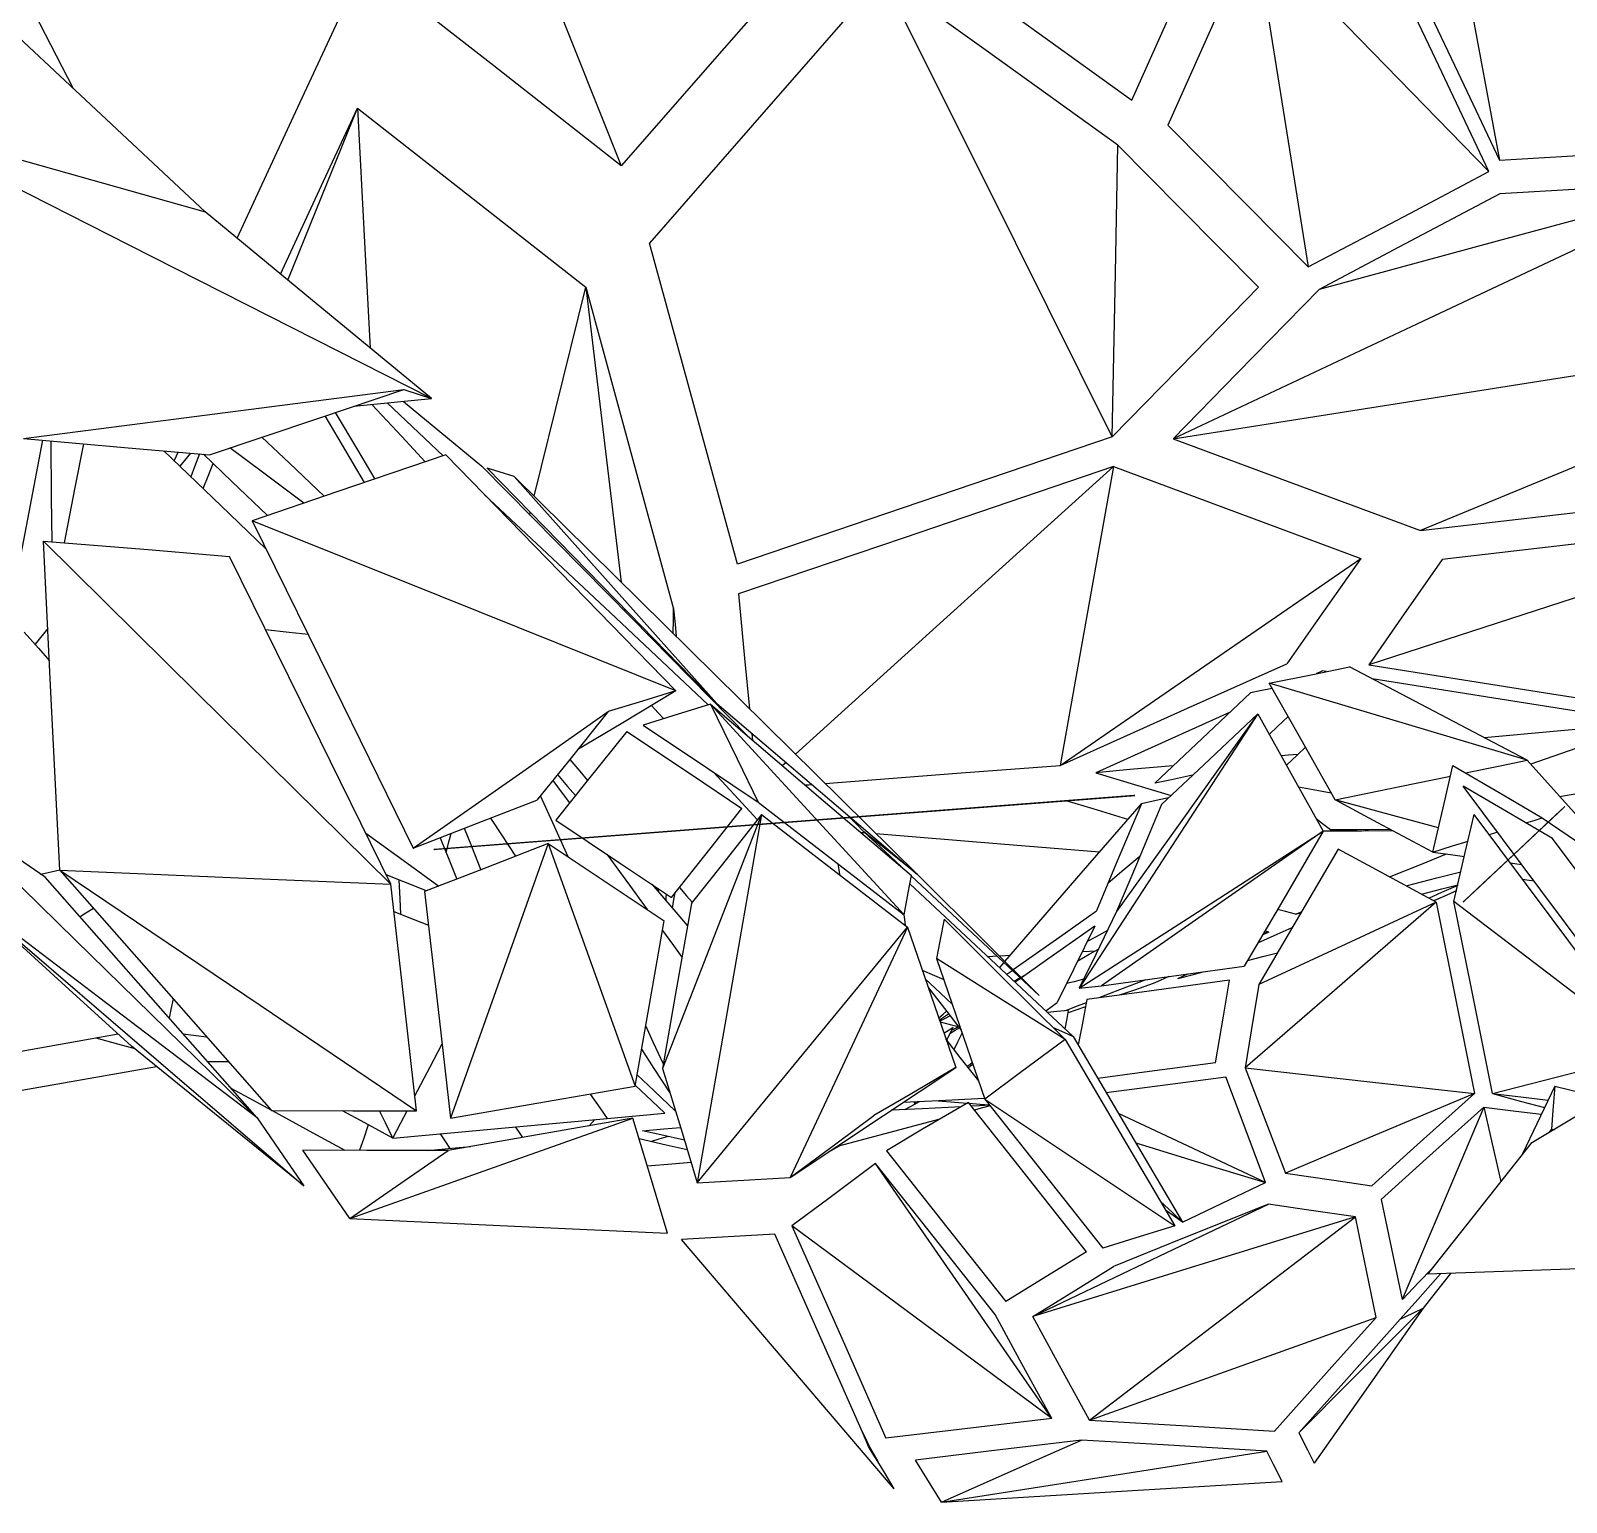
# Model space of a CAD drawing. Header units: millimetres. Extents: x -473 to 157, y -330 to 331.
# Drawn here: x -333 to -270, y -164.7 to -104.3 of the extents above; entities that cross this region are included whole.
import ezdxf

# ---------------------------------------------------------------- set-up
doc = ezdxf.new("R2010")
doc.units = ezdxf.units.MM

msp = doc.modelspace()

# ---------------------------------------------------------------- linework, layer by layer
at = {"color": 7, "linetype": 'Continuous', "flags": 128}
for points in [[(-319.736, -82.378), (-313.613, -97.752), (-308.784, -109.877)], [(-336.498, -96.492), (-333.582, -102.19), (-331.278, -106.69)], [(-275.091, -97.034), (-273.784, -104.054), (-272.745, -109.637)], [(-299.22, -98.942), (-304.56, -105.047), (-308.784, -109.877)], [(-287.833, -107.176), (-285.832, -102.704), (-284.271, -99.213)], [(-297.481, -100.235), (-292.073, -104.125), (-287.833, -107.176)], [(-282.802, -100.231), (-284.785, -104.68), (-286.354, -108.199)], [(-282.802, -100.231), (-281.568, -107.93), (-280.591, -114.023)], [(-282.802, -100.231), (-277.412, -105.765), (-273.18, -110.109)], [(-276.633, -101.444), (-274.46, -106.023), (-272.745, -109.637)], [(-273.18, -110.109), (-275.364, -105.504), (-277.073, -101.902)], [(-308.784, -109.877), (-314.02, -105.772), (-318.139, -102.542)], [(-298.059, -102.081), (-303.397, -108.202), (-307.62, -113.043)], [(-288.638, -120.998), (-293.924, -110.384), (-298.059, -102.081)], [(-288.401, -109.025), (-293.805, -105.14), (-298.059, -102.081)], [(-325.855, -111.766), (-331.194, -106.769), (-335.435, -102.8)], [(-324.548, -112.845), (-322.054, -107.468), (-320.103, -103.259)], [(-322.763, -114.319), (-320.997, -110.501), (-319.613, -107.51)], [(-322.472, -114.559), (-320.868, -110.604), (-319.613, -107.51)], [(-319.613, -107.51), (-319.319, -113.003), (-319.086, -117.355)], [(-319.613, -107.51), (-314.362, -111.624), (-310.24, -114.853)], [(-316.576, -119.427), (-328.95, -113.143), (-338.925, -108.077)], [(-338.925, -108.077), (-331.531, -110.164), (-325.855, -111.766)], [(-286.353, -108.199), (-283.128, -111.459), (-280.591, -114.023)], [(-288.638, -120.998), (-288.505, -114.274), (-288.401, -109.025)], [(-282.633, -114.857), (-285.864, -111.59), (-288.401, -109.025)], [(-272.745, -109.637), (-267.66, -109.337), (-263.679, -109.103)], [(-280.591, -114.023), (-276.426, -111.823), (-273.18, -110.109)], [(-263.653, -110.481), (-276.143, -116.37), (-286.133, -121.081)], [(-263.653, -110.481), (-272.842, -112.967), (-280.148, -114.944)], [(-263.653, -110.481), (-268.732, -110.783), (-272.737, -111.021)], [(-272.737, -111.021), (-276.872, -113.21), (-280.148, -114.944)], [(-316.576, -119.427), (-321.767, -115.141), (-325.855, -111.766)], [(-304.009, -126.222), (-306.035, -118.829), (-307.62, -113.043)], [(-312.356, -123.436), (-311.166, -118.609), (-310.24, -114.853)], [(-310.24, -114.853), (-309.432, -121.593), (-308.789, -126.956)], [(-310.24, -114.853), (-308.225, -122.234), (-306.635, -128.056)], [(-288.638, -120.998), (-285.266, -117.55), (-282.633, -114.857)], [(-280.148, -114.944), (-283.491, -118.372), (-286.133, -121.081)], [(-286.133, -121.081), (-268.611, -118.31), (-254.954, -116.149)], [(-254.954, -116.149), (-266.669, -120.991), (-275.991, -124.843)], [(-333.312, -121.068), (-324.502, -119.928), (-317.712, -119.05)], [(-325.677, -121.733), (-321.196, -120.224), (-317.712, -119.05)], [(-317.712, -119.05), (-317.073, -119.262), (-316.577, -119.427)], [(-319.757, -119.739), (-317.971, -119.564), (-316.577, -119.427)], [(-319.014, -119.666), (-317.789, -120.987), (-316.828, -122.021)], [(-318.392, -119.605), (-317.103, -120.818), (-316.091, -121.77)], [(-317.724, -119.54), (-315.918, -121.031), (-314.5, -122.201)], [(-319.317, -122.87), (-320.225, -121.343), (-320.941, -120.138)], [(-320.521, -119.996), (-319.612, -121.53), (-318.901, -122.728)], [(-332.528, -121.136), (-333.147, -124.376), (-333.626, -126.892)], [(-333.312, -121.068), (-329.02, -121.441), (-325.677, -121.733)], [(-332.198, -121.165), (-332.174, -123.479), (-332.154, -125.3)], [(-331.628, -125.344), (-331.188, -123.078), (-330.839, -121.283)], [(-327.554, -121.569), (-325.201, -123.826), (-323.364, -125.588)], [(-321.816, -123.723), (-323.511, -122.452), (-324.845, -121.453)], [(-320.975, -123.436), (-322.403, -122.079), (-323.529, -121.009)], [(-288.638, -120.998), (-297.223, -123.915), (-304.01, -126.222)], [(-286.133, -121.081), (-280.465, -123.184), (-275.991, -124.843)], [(-327.126, -121.979), (-327.035, -121.778), (-326.963, -121.621)], [(-326.464, -121.664), (-326.707, -121.963), (-326.898, -122.198)], [(-326.095, -121.696), (-326.29, -122.222), (-326.443, -122.635)], [(-325.942, -123.115), (-325.709, -122.541), (-325.527, -122.091)], [(-323.302, -124.229), (-324.766, -122.822), (-325.922, -121.711)], [(-315.986, -121.734), (-320.413, -123.244), (-323.927, -124.443)], [(-306.546, -131.42), (-311.82, -126.009), (-315.986, -121.734)], [(-314.5, -122.201), (-308.351, -128.443), (-303.574, -133.291)], [(-288.588, -122.211), (-297.179, -125.135), (-303.972, -127.446)], [(-288.588, -122.211), (-295.845, -128.776), (-301.637, -134.015)], [(-288.588, -122.211), (-289.804, -129.024), (-290.779, -134.479)], [(-288.588, -122.211), (-282.917, -124.32), (-278.44, -125.984)], [(-313.181, -122.622), (-313.794, -122.43), (-314.281, -122.277)], [(-314.281, -122.277), (-308.998, -127.701), (-304.869, -131.94)], [(-313.181, -122.622), (-308.535, -127.831), (-304.869, -131.94)], [(-313.181, -122.622), (-303.903, -131.779), (-296.625, -138.962)], [(-314.404, -123.357), (-309.245, -128.211), (-305.219, -131.999)], [(-275.991, -124.843), (-267.022, -123.804), (-259.981, -122.989)], [(-312.542, -124.189), (-312.528, -124.132), (-312.517, -124.087)], [(-306.546, -131.42), (-316.212, -127.54), (-323.927, -124.443)], [(-323.927, -124.443), (-320.226, -131.965), (-317.317, -137.878)], [(-259.053, -124.166), (-269.685, -127.618), (-278.108, -130.354)], [(-259.053, -124.166), (-268.036, -125.206), (-275.099, -126.025)], [(-318.241, -139.355), (-326.194, -131.498), (-332.494, -125.272)], [(-331.825, -138.786), (-332.2, -131.201), (-332.494, -125.272)], [(-332.494, -125.272), (-328.203, -125.625), (-324.861, -125.901)], [(-318.241, -139.355), (-321.949, -131.819), (-324.861, -125.901)], [(-290.778, -134.479), (-283.826, -129.692), (-278.44, -125.984)], [(-278.44, -125.984), (-280.133, -128.398), (-281.472, -130.309)], [(-275.099, -126.025), (-276.778, -128.441), (-278.108, -130.354)], [(-303.972, -127.446), (-303.721, -130.075), (-303.524, -132.154)], [(-308.658, -128.049), (-308.652, -128.101), (-308.647, -128.142)], [(-306.66, -129.058), (-306.646, -128.496), (-306.635, -128.056)], [(-306.635, -128.056), (-306.577, -128.687), (-306.532, -129.185)], [(-333.282, -129.007), (-332.704, -129.669), (-332.251, -130.188)], [(-332.316, -128.866), (-332.61, -129.228), (-332.841, -129.512)], [(-323.382, -128.906), (-322.405, -129.013), (-321.637, -129.098)], [(-306.687, -130.132), (-306.687, -130.1), (-306.686, -130.074)], [(-306.426, -130.341), (-306.423, -130.375), (-306.421, -130.402)], [(-290.778, -134.479), (-285.551, -132.137), (-281.472, -130.309)], [(-278.107, -130.354), (-270.595, -131.538), (-264.639, -132.477)], [(-282.191, -131.104), (-280.34, -130.731), (-278.899, -130.441)], [(-280.012, -130.604), (-280.15, -130.666), (-280.258, -130.714)], [(-279.843, -130.631), (-279.938, -130.616), (-280.012, -130.604)], [(-271.612, -134.267), (-275.701, -132.12), (-278.899, -130.441)], [(-266.558, -132.73), (-272.973, -131.716), (-277.975, -130.926)], [(-306.546, -131.42), (-308.795, -132.769), (-310.573, -133.835)], [(-306.546, -131.42), (-308.094, -131.898), (-309.318, -132.276)], [(-286.896, -135.214), (-284.698, -133.14), (-282.959, -131.499)], [(-282.07, -131.32), (-282.567, -131.42), (-282.959, -131.499)], [(-279.496, -135.899), (-281.014, -133.199), (-282.191, -131.104)], [(-271.612, -134.267), (-277.522, -132.5), (-282.191, -131.104)], [(-317.317, -137.878), (-312.818, -134.727), (-309.318, -132.276)], [(-309.318, -132.276), (-310.954, -134.308), (-312.247, -135.913)], [(-305.126, -131.97), (-306.668, -132.45), (-307.886, -132.829)], [(-307.548, -132.021), (-307.265, -132.327), (-307.042, -132.566)], [(-305.126, -131.97), (-304.034, -134.219), (-303.172, -135.992)], [(-305.126, -131.97), (-300.672, -136.816), (-297.18, -140.616)], [(-305.126, -131.97), (-300.493, -135.916), (-296.873, -138.999)], [(-304.869, -131.94), (-300.241, -135.882), (-296.625, -138.962)], [(-283.822, -132.314), (-286.894, -133.692), (-289.317, -134.78)], [(-307.886, -132.829), (-305.244, -134.602), (-303.172, -135.992)], [(-282.668, -132.37), (-286.767, -138.671), (-289.991, -143.627)], [(-282.668, -132.37), (-285.92, -136.929), (-288.457, -140.485)], [(-282.668, -132.37), (-284.884, -134.456), (-286.613, -136.084)], [(-282.668, -132.37), (-281.17, -135.05), (-279.978, -137.182)], [(-281.417, -132.481), (-281.854, -132.891), (-282.197, -133.213)], [(-266.558, -132.73), (-270.374, -133.074), (-273.37, -133.344)], [(-266.558, -132.73), (-269.301, -133.683), (-271.462, -134.434)], [(-308.552, -133.086), (-310.185, -135.12), (-311.476, -136.727)], [(-308.552, -133.086), (-305.905, -134.861), (-303.83, -136.252)], [(-303.427, -133.168), (-303.413, -133.32), (-303.401, -133.439)], [(-281.023, -134.033), (-281.404, -134.067), (-281.704, -134.094)], [(-281.492, -134.472), (-281.054, -134.062), (-280.71, -133.74)], [(-310.901, -134.242), (-310.49, -134.721), (-310.167, -135.097)], [(-305.003, -134.764), (-303.99, -135.856), (-303.196, -136.711)], [(-302.023, -134.364), (-302.102, -134.436), (-302.165, -134.492)], [(-300.414, -135.223), (-295.02, -134.807), (-290.779, -134.479)], [(-286.132, -134.493), (-287.916, -134.654), (-289.317, -134.78)], [(-289.316, -134.78), (-287.585, -135.302), (-286.219, -135.713)], [(-275.486, -138.038), (-275.021, -136.045), (-274.656, -134.484)], [(-274.656, -134.484), (-272.599, -135.693), (-270.994, -136.637)], [(-274.136, -134.789), (-272.719, -134.496), (-271.612, -134.267)], [(-267.191, -139.206), (-269.684, -136.421), (-271.612, -134.267)], [(-311.589, -135.095), (-311.209, -135.616), (-310.911, -136.024)], [(-311.4, -134.861), (-310.988, -135.341), (-310.665, -135.717)], [(-301.232, -135.286), (-301.083, -135.274), (-300.965, -135.265)], [(-285.341, -134.886), (-286.21, -135.07), (-286.896, -135.214)], [(-279.649, -135.627), (-280.398, -135.485), (-280.988, -135.374)], [(-279.496, -135.899), (-276.83, -135.347), (-274.758, -134.918)], [(-266.955, -145.08), (-271.05, -139.597), (-274.236, -135.333)], [(-270.57, -137.484), (-272.616, -136.284), (-274.236, -135.333)], [(-270.278, -135.757), (-268.78, -135.496), (-267.603, -135.291)], [(-323.728, -148.948), (-331.173, -141.661), (-337.081, -135.877)], [(-332.424, -139.075), (-335.022, -137.291), (-337.081, -135.877)], [(-317.317, -137.878), (-314.473, -136.775), (-312.247, -135.913)], [(-302.097, -136.822), (-291.778, -136.028), (-287.864, -135.726), (-287.717, -135.715), (-287.713, -135.715), (-287.713, -135.715), (-287.715, -135.715), (-287.746, -135.717), (-290.769, -135.95), (-316.111, -137.901), (-316.478, -137.929), (-316.481, -137.93), (-316.481, -137.93), (-316.481, -137.93), (-316.48, -137.93), (-316.463, -137.928), (-316.33, -137.918), (-312.416, -137.617), (-302.097, -136.822)], [(-310.958, -138.236), (-311.598, -136.84), (-312.105, -135.736)], [(-303.172, -135.992), (-299.808, -138.588), (-297.18, -140.616)], [(-299.032, -136.586), (-294.269, -136.219), (-290.522, -135.931)], [(-293.04, -142.534), (-289.91, -138.91), (-287.443, -136.055)], [(-287.997, -136.696), (-289.413, -136.267), (-290.522, -135.931)], [(-287.442, -136.055), (-288.473, -138.513), (-289.282, -140.445)], [(-286.613, -136.084), (-287.646, -138.548), (-288.457, -140.485)], [(-286.33, -135.818), (-286.952, -135.95), (-287.443, -136.055)], [(-275.253, -137.039), (-277.628, -136.401), (-279.496, -135.899)], [(-275.486, -138.038), (-277.744, -136.833), (-279.496, -135.899)], [(-313.115, -138.204), (-313.684, -137.332), (-314.133, -136.644)], [(-311.476, -136.727), (-308.809, -138.508), (-306.719, -139.903)], [(-303.026, -136.497), (-305.286, -142.299), (-307.086, -146.918)], [(-306.719, -139.903), (-305.097, -137.853), (-303.83, -136.252)], [(-303.026, -136.497), (-304.636, -138.535), (-305.909, -140.146)], [(-303.026, -136.497), (-304.491, -144.896), (-305.663, -151.618)], [(-303.026, -136.497), (-299.662, -139.092), (-297.035, -141.119)], [(-299.65, -136.634), (-299.515, -136.623), (-299.409, -136.615)], [(-299.557, -136.464), (-299.147, -136.882), (-298.824, -137.209)], [(-279.677, -137.132), (-280.005, -136.874), (-280.263, -136.672)], [(-274.615, -140.069), (-274.149, -138.063), (-273.784, -136.493)], [(-272.149, -138.127), (-270.652, -136.722), (-270.084, -136.189), (-270.065, -136.171), (-270.062, -136.168), (-270.062, -136.168), (-270.062, -136.168), (-270.062, -136.168), (-270.063, -136.169), (-270.116, -136.219), (-273.792, -139.669), (-274.231, -140.081), (-274.235, -140.085), (-274.236, -140.085), (-274.236, -140.085), (-274.235, -140.085), (-274.214, -140.065), (-273.646, -139.532), (-272.149, -138.127)], [(-266.48, -146.276), (-270.589, -140.773), (-273.784, -136.493)], [(-271.66, -136.845), (-271.287, -136.728), (-270.994, -136.637)], [(-270.994, -136.637), (-268.86, -138.079), (-267.191, -139.206)], [(-319.269, -137.264), (-317.59, -138.481), (-316.275, -139.434)], [(-315.964, -138.066), (-315.855, -137.625), (-315.77, -137.278)], [(-314.546, -138.761), (-314.922, -137.813), (-315.22, -137.065)], [(-302.097, -136.822), (-302.097, -136.822), (-302.097, -136.822)], [(-298.956, -137.225), (-298.865, -137.232), (-298.793, -137.238)], [(-296.625, -138.962), (-297.864, -137.975), (-298.824, -137.209)], [(-298.824, -137.209), (-297.97, -138.008), (-297.298, -138.637)], [(-298.333, -137.276), (-293.203, -137.7), (-289.154, -138.035)], [(-289.991, -143.627), (-284.411, -140.035), (-279.978, -137.182)], [(-279.978, -137.182), (-285.084, -140.744), (-289.077, -143.529)], [(-279.978, -137.182), (-281.793, -140.283), (-283.224, -142.727)], [(-279.983, -137.172), (-278.389, -137.163), (-277.14, -137.156)], [(-277.21, -137.118), (-278.59, -137.126), (-279.677, -137.132)], [(-279.216, -137.129), (-279.278, -137.151), (-279.327, -137.168)], [(-278.342, -137.162), (-278.216, -137.14), (-278.117, -137.123)], [(-273.17, -137.315), (-272.981, -137.257), (-272.833, -137.211)], [(-311.784, -137.686), (-314.619, -138.789), (-316.856, -139.66)], [(-316.211, -137.449), (-315.831, -138.4), (-315.533, -139.145)], [(-311.784, -137.686), (-314.013, -143.968), (-315.786, -148.963)], [(-311.784, -137.686), (-309.788, -143.254), (-308.211, -147.652)], [(-311.784, -137.686), (-309.114, -139.466), (-307.022, -140.862)], [(-279.367, -137.918), (-281.186, -141.029), (-282.62, -143.481)], [(-275.343, -140.09), (-277.609, -138.867), (-279.367, -137.918)], [(-275.486, -138.038), (-274.674, -137.785), (-274.038, -137.586)], [(-263.307, -147.179), (-267.392, -141.726), (-270.57, -137.484)], [(-309.375, -138.13), (-308.449, -139.4), (-307.724, -140.393)], [(-299.891, -138.524), (-299.856, -138.77), (-299.829, -138.963)], [(-287.508, -138.22), (-288.24, -138.842), (-288.816, -139.331)], [(-277.264, -139.053), (-275.952, -138.529), (-274.92, -138.118)], [(-275.486, -138.038), (-274.757, -138.141), (-274.186, -138.221)], [(-272.295, -138.487), (-272.035, -138.524), (-271.831, -138.553)], [(-272.149, -138.127), (-272.149, -138.127), (-272.149, -138.127)], [(-332.613, -138.945), (-332.172, -138.85), (-331.825, -138.775)], [(-323.728, -148.948), (-328.596, -143.422), (-332.424, -139.075)], [(-331.825, -138.786), (-326.958, -144.311), (-323.139, -148.649)], [(-331.825, -138.786), (-323.604, -144.33), (-317.181, -148.662)], [(-331.825, -138.786), (-324.172, -139.107), (-318.241, -139.355)], [(-316.776, -139.629), (-317.702, -139.26), (-318.43, -138.97)], [(-317.918, -139.174), (-317.876, -139.962), (-317.843, -140.582)], [(-297.18, -140.616), (-297.008, -139.709), (-296.873, -138.999)], [(-296.879, -139.029), (-293.949, -141.769), (-291.641, -143.928)], [(-296.625, -138.962), (-293.821, -141.756), (-291.641, -143.928)], [(-276.573, -139.426), (-275.318, -139.103), (-274.332, -138.85)], [(-271.796, -139.155), (-271.535, -139.193), (-271.33, -139.223)], [(-317.181, -148.662), (-317.777, -143.432), (-318.241, -139.355)], [(-316.856, -139.66), (-316.259, -144.852), (-315.786, -148.963)], [(-307.534, -139.359), (-306.712, -140.315), (-306.068, -141.064)], [(-307.283, -139.527), (-307.273, -139.607), (-307.266, -139.671)], [(-306.939, -140.051), (-306.935, -139.889), (-306.931, -139.761)], [(-306.687, -140.344), (-306.623, -139.993), (-306.573, -139.718)], [(-306.394, -139.492), (-306.102, -139.833), (-305.873, -140.1)], [(-296.937, -139.338), (-293.192, -142.842), (-290.239, -145.604)], [(-275.944, -139.765), (-275.11, -139.551), (-274.455, -139.383)], [(-274.462, -139.409), (-275.121, -139.701), (-275.638, -139.931)], [(-275.446, -140.034), (-274.922, -139.802), (-274.511, -139.62)], [(-274.513, -139.632), (-275.031, -139.86), (-275.438, -140.039)], [(-323.728, -148.948), (-330.236, -144), (-335.417, -140.061)], [(-335.417, -140.061), (-327.773, -146.624), (-321.814, -151.74)], [(-335.417, -140.061), (-331.749, -143.393), (-328.877, -146.001)], [(-330.442, -140.356), (-330.75, -140.549), (-330.992, -140.7)], [(-318.113, -140.474), (-317.32, -140.79), (-316.697, -141.037)], [(-305.908, -140.146), (-306.566, -143.926), (-307.086, -146.918)], [(-292.707, -142.866), (-290.791, -141.512), (-289.282, -140.445)], [(-288.457, -140.485), (-289.313, -142.238), (-289.991, -143.627)], [(-275.343, -140.09), (-279.727, -143.895), (-283.179, -146.891)], [(-275.343, -140.09), (-279.436, -141.997), (-282.62, -143.481)], [(-281.123, -140.593), (-281.534, -140.48), (-281.857, -140.392)], [(-281.123, -140.593), (-280.983, -140.537), (-280.873, -140.493)], [(-275.343, -140.09), (-274.472, -144.464), (-273.777, -147.956)], [(-273.035, -147.947), (-273.926, -143.505), (-274.615, -140.069)], [(-266.48, -146.276), (-271.05, -142.789), (-274.615, -140.069)], [(-308.211, -147.652), (-307.543, -143.836), (-307.022, -140.862)], [(-305.663, -151.618), (-300.78, -145.675), (-297.035, -141.119)], [(-297.035, -141.119), (-299.706, -146.823), (-301.85, -151.399)], [(-297.12, -141.053), (-297.153, -140.806), (-297.179, -140.612)], [(-297.035, -141.119), (-295.929, -144.344), (-295.057, -146.889)], [(-295.54, -140.788), (-295.71, -141.695), (-295.843, -142.41)], [(-290.566, -145.736), (-293.339, -142.978), (-295.54, -140.788)], [(-289.352, -141.076), (-291.042, -142.269), (-292.367, -143.205)], [(-289.352, -141.076), (-290.211, -142.829), (-290.892, -144.218)], [(-282.661, -141.765), (-281.871, -141.414), (-281.25, -141.137)], [(-281.123, -140.593), (-280.997, -140.56), (-280.897, -140.535)], [(-280.919, -140.572), (-280.924, -140.556), (-280.928, -140.543)], [(-307.092, -141.26), (-306.644, -141.874), (-306.293, -142.356)], [(-288.838, -141.265), (-289.301, -141.516), (-289.664, -141.713)], [(-282.654, -141.753), (-282.642, -141.753), (-282.632, -141.752)], [(-282.212, -141.325), (-282.357, -141.39), (-282.471, -141.441)], [(-282.212, -141.325), (-282.351, -141.379), (-282.46, -141.421)], [(-282.212, -141.325), (-282.338, -141.357), (-282.437, -141.383)], [(-282.212, -141.325), (-282.304, -141.3), (-282.377, -141.28)], [(-293.748, -142.321), (-293.541, -142.311), (-293.379, -142.302)], [(-293.278, -142.297), (-293.019, -142.284), (-292.815, -142.274)], [(-290.053, -142.507), (-289.579, -142.234), (-289.206, -142.02)], [(-289.865, -142.122), (-289.57, -142.107), (-289.338, -142.096)], [(-283.085, -142.489), (-282.396, -142.312), (-281.855, -142.173)], [(-296.43, -142.882), (-295.937, -143.099), (-295.548, -143.27)], [(-290.566, -145.736), (-293.503, -143.885), (-295.843, -142.41)], [(-295.843, -142.41), (-294.736, -145.635), (-293.863, -148.18)], [(-293.255, -142.782), (-293.158, -142.67), (-293.081, -142.581)], [(-292.968, -143.051), (-292.844, -142.963), (-292.746, -142.894)], [(-289.077, -143.529), (-285.811, -143.082), (-283.224, -142.727)], [(-285.939, -143.223), (-285.363, -143.075), (-284.911, -142.959)], [(-296.309, -143.236), (-295.688, -143.825), (-295.199, -144.288)], [(-296.182, -143.606), (-295.426, -144.585), (-294.834, -145.35)], [(-292.417, -143.202), (-292.555, -143.277), (-292.663, -143.336)], [(-292.393, -143.224), (-292.518, -143.312), (-292.616, -143.381)], [(-292.484, -143.239), (-292.447, -143.24), (-292.417, -143.241)], [(-292.186, -143.078), (-292.298, -143.138), (-292.386, -143.186)], [(-289.813, -143.262), (-290.204, -143.362), (-290.511, -143.44)], [(-289.991, -143.627), (-289.48, -143.572), (-289.077, -143.529)], [(-283.826, -143.294), (-287.115, -143.743), (-289.679, -144.092)], [(-287.263, -143.281), (-288.341, -143.698), (-289.187, -144.025)], [(-286.955, -143.435), (-287.728, -143.701), (-288.336, -143.909)], [(-286.315, -143.151), (-286.673, -143.31), (-286.955, -143.435)], [(-285.939, -143.223), (-285.715, -143.123), (-285.538, -143.044)], [(-284.398, -146.696), (-284.076, -144.781), (-283.826, -143.294)], [(-282.62, -143.481), (-282.932, -145.381), (-283.179, -146.891)], [(-327.178, -144.063), (-327.266, -144.506), (-327.335, -144.853)], [(-291.364, -144.551), (-291.1, -144.364), (-290.892, -144.218)], [(-289.704, -144.226), (-290.18, -144.41), (-290.555, -144.555)], [(-289.679, -144.092), (-289.875, -145.134), (-290.031, -145.958)], [(-295.758, -144.842), (-295.576, -144.693), (-295.432, -144.576)], [(-295.73, -144.925), (-295.519, -144.787), (-295.353, -144.679)], [(-295.291, -144.758), (-295.526, -144.885), (-295.71, -144.985)], [(-295.077, -144.642), (-295.077, -144.642), (-295.077, -144.642)], [(-290.43, -144.542), (-290.909, -144.59), (-291.282, -144.628)], [(-290.573, -145.291), (-290.493, -144.871), (-290.431, -144.542)], [(-289.735, -144.389), (-290.134, -144.526), (-290.448, -144.634)], [(-342.298, -147.785), (-335.103, -146.511), (-329.423, -145.505)], [(-326.769, -145.495), (-326.231, -145.564), (-325.808, -145.618)], [(-307.056, -146.744), (-307.459, -145.866), (-307.777, -145.172)], [(-295.701, -145.009), (-295.288, -145.116), (-294.963, -145.2)], [(-295.544, -145.469), (-295.329, -145.33), (-295.16, -145.22)], [(-295.425, -145.75), (-295.277, -145.453), (-295.16, -145.22)], [(-295.295, -145.489), (-295.08, -145.355), (-294.911, -145.25)], [(-295.223, -145.346), (-295.072, -145.262), (-294.954, -145.195)], [(-294.795, -145.465), (-294.981, -145.839), (-295.128, -146.133)], [(-291.063, -145.242), (-290.602, -145.444), (-290.239, -145.604)], [(-330.342, -145.668), (-329.452, -145.913), (-328.747, -146.107)], [(-321.813, -151.74), (-325.762, -148.532), (-328.877, -146.001)], [(-317.251, -148.049), (-316.63, -146.854), (-316.137, -145.907)], [(-306.782, -147.92), (-307.433, -146.923), (-307.946, -146.136)], [(-294.118, -147.436), (-294.871, -146.465), (-295.465, -145.699)], [(-290.566, -145.736), (-292.398, -147.094), (-293.863, -148.18)], [(-290.566, -145.736), (-288.053, -150.011), (-286.069, -153.387)], [(-290.239, -145.604), (-287.732, -149.868), (-285.752, -153.234)], [(-325.761, -146.64), (-325.286, -146.636), (-324.914, -146.633)], [(-294.591, -146.825), (-294.473, -146.741), (-294.379, -146.676)], [(-294.351, -146.758), (-294.457, -146.833), (-294.54, -146.891)], [(-284.398, -146.696), (-287.108, -147.053), (-289.223, -147.332)], [(-273.035, -147.947), (-269.351, -147.008), (-266.48, -146.276)], [(-341.615, -149.266), (-333.924, -147.909), (-327.849, -146.837)], [(-306.556, -148.668), (-307.437, -147.841), (-308.13, -147.19)], [(-307.086, -146.918), (-306.291, -149.544), (-305.663, -151.618)], [(-301.85, -151.399), (-298.018, -148.855), (-295.057, -146.889)], [(-295.057, -146.889), (-296.934, -147.984), (-298.424, -148.852)], [(-288.883, -147.91), (-286.145, -147.551), (-283.98, -147.268)], [(-282.349, -151.606), (-283.271, -149.154), (-283.98, -147.268)], [(-283.179, -146.891), (-277.945, -147.484), (-273.777, -147.956)], [(-283.179, -146.891), (-282.266, -149.29), (-281.533, -151.216)], [(-324.805, -147.726), (-323.883, -148.229), (-323.161, -148.624)], [(-315.786, -148.963), (-311.531, -148.227), (-308.211, -147.652)], [(-310.054, -147.971), (-309.666, -148.533), (-309.362, -148.973)], [(-308.205, -147.619), (-307.525, -148.257), (-306.992, -148.757)], [(-273.777, -147.956), (-278.105, -149.775), (-281.533, -151.216)], [(-273.777, -147.956), (-276.12, -150.062), (-277.981, -151.735)], [(-273.035, -147.947), (-271.762, -148.099), (-270.755, -148.219)], [(-273.035, -147.947), (-271.84, -148.273), (-270.901, -148.53)], [(-270.482, -147.643), (-271.218, -149.2), (-271.801, -150.432)], [(-267.33, -147.539), (-269.653, -148.925), (-271.465, -150.006)], [(-270.482, -147.643), (-270.551, -148.633), (-270.607, -149.429)], [(-270.482, -147.643), (-269.305, -147.935), (-268.377, -148.164)], [(-323.138, -148.649), (-319.795, -148.656), (-317.181, -148.662)], [(-323.114, -148.649), (-321.436, -149.566), (-320.124, -150.282)], [(-318.154, -149.787), (-319.307, -149.154), (-320.217, -148.655)], [(-318.154, -149.787), (-318.46, -149.156), (-318.701, -148.659)], [(-318.154, -149.787), (-317.827, -149.158), (-317.569, -148.661)], [(-294.541, -148.317), (-296.418, -149.42), (-297.907, -150.296)], [(-294.837, -148.491), (-296.44, -148.573), (-297.691, -148.638)], [(-293.874, -148.148), (-295.752, -148.247), (-297.217, -148.323)], [(-297.149, -148.61), (-296.92, -148.482), (-296.739, -148.382)], [(-296.557, -148.289), (-296.881, -148.468), (-297.135, -148.609)], [(-296.761, -148.299), (-296.749, -148.346), (-296.739, -148.382)], [(-296.739, -148.382), (-296.715, -148.334), (-296.696, -148.296)], [(-295.785, -148.248), (-295.115, -148.3), (-294.583, -148.341)], [(-289.689, -154.445), (-292.408, -151.011), (-294.541, -148.317)], [(-294.518, -148.346), (-294.051, -148.382), (-293.68, -148.41)], [(-293.665, -148.43), (-294.088, -148.452), (-294.421, -148.469)], [(-293.645, -148.455), (-294.009, -148.552), (-294.295, -148.628)], [(-293.863, -148.18), (-289.474, -151.112), (-286.069, -153.387)], [(-293.863, -148.18), (-291.152, -151.602), (-289.02, -154.294)], [(-273.395, -148.507), (-275.741, -150.622), (-277.605, -152.301)], [(-273.395, -148.507), (-275.24, -152.874), (-276.734, -156.407)], [(-273.395, -148.507), (-273.003, -150.195), (-272.687, -151.555)], [(-273.395, -148.507), (-272.073, -148.668), (-271.027, -148.795)], [(-323.728, -148.948), (-322.659, -150.508), (-321.814, -151.74)], [(-319.925, -153.08), (-313.369, -150.757), (-308.304, -148.962)], [(-319.164, -149.233), (-319.364, -149.819), (-319.523, -150.282)], [(-318.154, -149.787), (-313.247, -149.333), (-309.362, -148.973)], [(-308.304, -148.962), (-312.541, -149.701), (-315.892, -150.285)], [(-312.825, -149.751), (-312.99, -149.51), (-313.119, -149.321)], [(-310.107, -149.277), (-309.974, -149.133), (-309.869, -149.02)], [(-309.362, -148.973), (-308.04, -148.853), (-306.992, -148.757)], [(-306.882, -153.688), (-307.68, -151.036), (-308.304, -148.962)], [(-301.85, -151.399), (-299.926, -149.969), (-298.424, -148.852)], [(-295.711, -149.004), (-298.023, -149.619), (-299.811, -150.094)], [(-282.349, -151.606), (-285.759, -150.003), (-288.376, -148.772)], [(-316.214, -149.608), (-315.99, -149.94), (-315.814, -150.202)], [(-308.051, -149.803), (-306.945, -150.05), (-306.08, -150.243)], [(-307.913, -149.482), (-307.041, -149.404), (-306.352, -149.343)], [(-306.193, -149.866), (-307.155, -149.651), (-307.913, -149.482)], [(-306.859, -149.717), (-307.244, -149.828), (-307.546, -149.916)], [(-270.718, -149.56), (-270.656, -149.487), (-270.607, -149.429)], [(-270.607, -149.429), (-270.541, -149.426), (-270.489, -149.423)], [(-319.925, -153.08), (-321.006, -151.508), (-321.851, -150.28)], [(-315.892, -150.285), (-319.222, -150.283), (-321.851, -150.28)], [(-319.925, -153.08), (-317.657, -151.508), (-315.892, -150.285)], [(-316.712, -150.285), (-315.736, -150.195), (-314.968, -150.124)], [(-300.148, -150.273), (-299.956, -150.167), (-299.805, -150.083)], [(-300.148, -150.273), (-300.144, -150.269), (-300.142, -150.265)], [(-299.811, -150.094), (-299.786, -150.05), (-299.766, -150.016)], [(-297.907, -150.296), (-295.166, -153.763), (-293.01, -156.49)], [(-287.665, -149.98), (-284.705, -150.885), (-282.349, -151.606)], [(-271.465, -150.006), (-273.829, -153.002), (-275.696, -155.368)], [(-307.713, -150.925), (-306.711, -150.834), (-305.922, -150.763)], [(-298.347, -150.821), (-300.264, -152.254), (-301.78, -153.387)], [(-291.119, -161.29), (-295.181, -155.407), (-298.347, -150.821)], [(-293.443, -157.023), (-296.191, -153.548), (-298.347, -150.821)], [(-281.533, -151.216), (-279.546, -151.506), (-277.981, -151.735)], [(-305.663, -151.618), (-303.525, -151.495), (-301.85, -151.399)], [(-285.752, -153.234), (-283.837, -152.318), (-282.349, -151.606)], [(-291.899, -157.103), (-286.398, -154.477), (-282.228, -152.487)], [(-282.228, -152.487), (-285.751, -153.907), (-288.592, -155.052)], [(-286.67, -152.365), (-286.156, -152.851), (-285.752, -153.234)], [(-278.659, -153.013), (-280.66, -152.718), (-282.228, -152.487)], [(-277.604, -152.301), (-277.121, -154.582), (-276.734, -156.407)], [(-319.925, -153.08), (-312.583, -153.422), (-306.882, -153.688)], [(-278.659, -153.013), (-285.966, -155.27), (-291.899, -157.103)], [(-289.569, -161.362), (-283.354, -156.606), (-278.659, -153.013)], [(-285.752, -153.234), (-286.143, -152.956), (-286.45, -152.739)], [(-277.805, -157.144), (-278.287, -154.812), (-278.659, -153.013)], [(-302.486, -153.717), (-304.627, -153.843), (-306.314, -153.943)], [(-298.891, -161.852), (-300.913, -157.277), (-302.486, -153.717)], [(-291.119, -161.29), (-297.092, -156.862), (-301.78, -153.387)], [(-301.78, -153.387), (-299.63, -158.242), (-297.924, -162.095)], [(-286.069, -153.387), (-287.711, -153.892), (-289.02, -154.294)], [(-297.584, -164.171), (-302.495, -158.418), (-306.314, -153.943)], [(-289.689, -154.445), (-291.54, -155.585), (-293.01, -156.49)], [(-260.577, -154.832), (-269.074, -155.134), (-275.696, -155.368)], [(-291.899, -157.103), (-290.039, -155.949), (-288.592, -155.052)], [(-275.163, -155.349), (-276.097, -156.399), (-276.824, -157.216)], [(-276.733, -156.407), (-276.05, -155.696), (-275.513, -155.137)], [(-274.751, -155.335), (-275.383, -156.137), (-275.88, -156.767)], [(-275.88, -156.767), (-278.761, -159.654), (-280.986, -161.884)], [(-275.88, -156.767), (-278.389, -160.339), (-280.346, -163.126)], [(-276.824, -157.216), (-276.304, -156.969), (-275.88, -156.767)], [(-291.119, -161.29), (-292.424, -158.894), (-293.444, -157.023)], [(-289.569, -161.362), (-290.878, -158.97), (-291.899, -157.103)], [(-289.569, -161.362), (-282.921, -158.978), (-277.805, -157.144)], [(-281.98, -161.807), (-279.624, -159.175), (-277.805, -157.144)], [(-276.824, -157.216), (-279.137, -159.81), (-280.986, -161.884)], [(-291.119, -161.29), (-294.915, -161.739), (-297.924, -162.095)], [(-298.633, -162.437), (-298.778, -162.109), (-298.891, -161.852)], [(-298.891, -161.852), (-298.559, -162.53), (-298.257, -163.058)], [(-289.569, -161.362), (-285.313, -161.611), (-281.98, -161.807)], [(-280.986, -161.884), (-280.629, -162.576), (-280.346, -163.126)], [(-298.257, -163.058), (-298.468, -162.71), (-298.633, -162.437)], [(-289.903, -162.18), (-293.697, -162.634), (-296.704, -162.994)], [(-295.649, -164.73), (-292.414, -163.294), (-289.903, -162.18)], [(-282.292, -162.624), (-286.548, -162.376), (-289.903, -162.18)], [(-297.584, -164.171), (-297.961, -163.547), (-298.257, -163.058)], [(-295.649, -164.73), (-296.24, -163.756), (-296.704, -162.994)], [(-295.649, -164.73), (-288.119, -163.543), (-282.292, -162.624)], [(-281.664, -163.876), (-282.017, -163.172), (-282.292, -162.624)], [(-295.649, -164.73), (-287.799, -164.251), (-281.664, -163.876)]]:
    msp.add_lwpolyline(points, dxfattribs=at)

doc.saveas('drawing.dxf')
